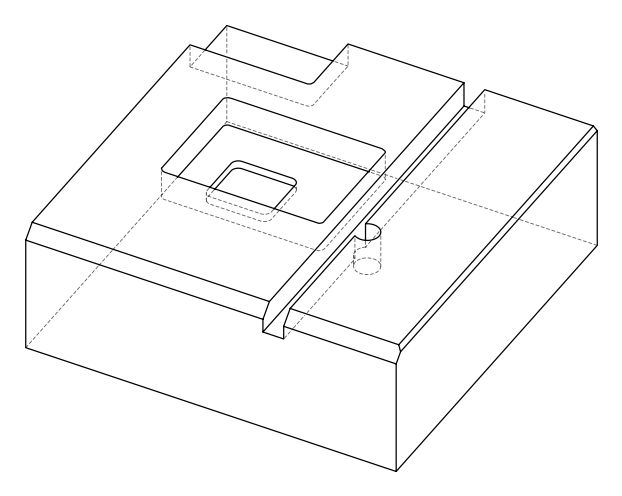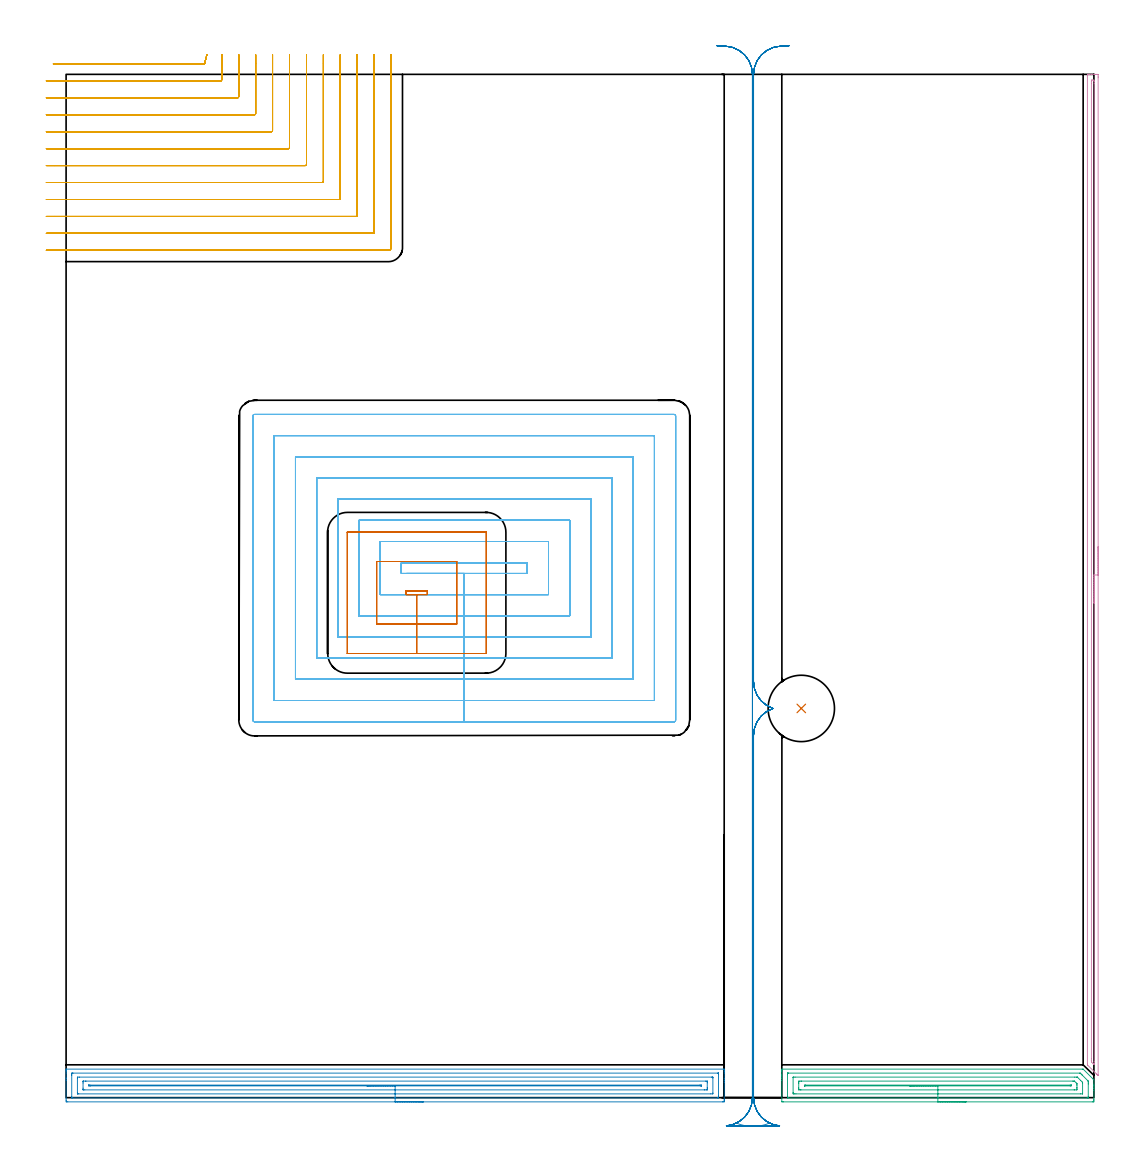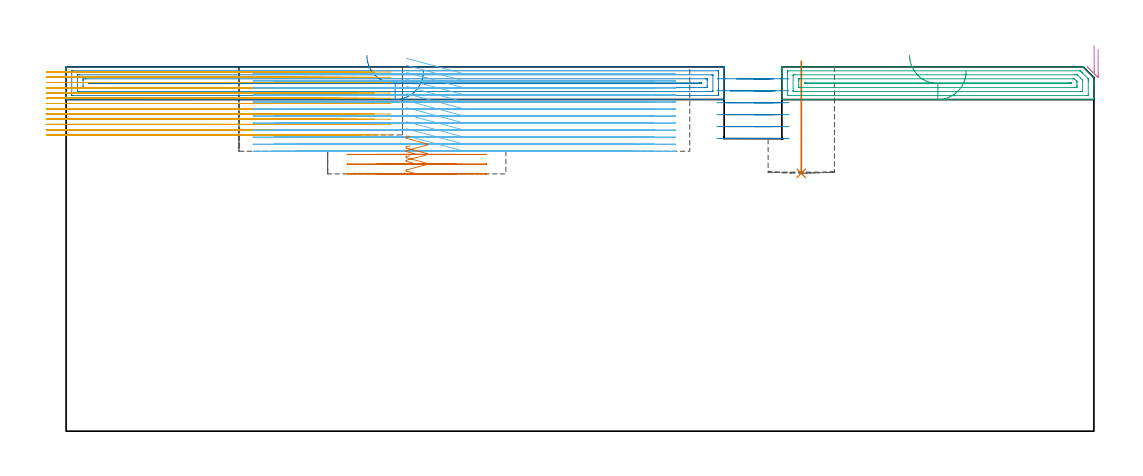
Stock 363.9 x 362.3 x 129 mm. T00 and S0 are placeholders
(PLAN: 8 operations, 5 tool changes, 136.5 min)
(1 INDEXABLE_INSERT_DRILL_BLIND_HOLE_FROM_SOLID | STEP1POCKET | NXT0302_018 | 0.16 min | 16219 mm3)
(2 AREA_MILL | FG_CHAMFER_SURFACE | UGT0205_001 | 9.49 min | 16108 mm3)
(3 AREA_MILL_1 | FG_CHAMFER_SURFACE_1 | UGT0205_001 | 4.57 min | 7868 mm3)
(4 AREA_MILL_2 | FG_CHAMFER_SURFACE_2 | UGT0205_001 | 5.8 min | 2540 mm3)
(5 MILL_CORNER_NOTCH_RECTANGULAR | CORNER_NOTCH_RECTANGULAR | NXT0201_009 | Follow Part, ap 2, ae 75% | 43.09 min | 190184 mm3)
(6 MILL_RECTANGULAR_POCKET | POCKET_RECTANGULAR_STRAIGHT | NXT0201_013 | Follow Part, ap 2.5, ae 75% | 61.25 min | 566205 mm3)
(7 MILL_RECTANGULAR_POCKET_1 | POCKET_RECTANGULAR_STRAIGHT_1 | UGT0201_131 | Follow Part, ap 3.475, ae 75% | 2.26 min | 28417 mm3)
(8 MILL_RECTANGULAR_SLOT | SLOT_RECTANGULAR | UGT0201_136 | Follow Part, ap 5, ae 75% | 9.84 min | 185205 mm3)
(TOOL NXT0302_018 | Index. Insert Drill 23.5mm [880-D2350L25-03] | D23.5 PA176 FL71 Z2)
(TOOL UGT0205_001 | Chamfer Mill 20 x 3 x 45 deg. | D20 FL50 Z2)
(TOOL NXT0201_009 | ENDMILL 8mm [2P460-0800-NA 1630] | D8 FL26 Z6)
(TOOL NXT0201_013 | ENDMILL 10mm | D10 FL30 Z4)
(TOOL UGT0201_131 | Carbide End Mill 13.9 | D13.9 FL30 Z4)
(TOOL UGT0201_136 | Carbide End Mill 20.0 | D20 FL30 Z4)
(OP 1 INDEXABLE_INSERT_DRILL_BLIND_HOLE_FROM_SOLID)
G17 G21 G94 G90
T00 M6
G54
G17 G0 G90 X260.3 Y137.8 S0 M3
G43 Z139. H1
G94 G81 G98 Z91.3 F250. R131.
G80
M5
M2
(OP 2 AREA_MILL)
G17 G21 G94 G90
T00 M6
G54
G17 G0 G90 X126.5 Y-1.5 S1061 M3
G43 Z139. H0
Z127.4
G94 G1 X126.462 Z126.528 F250.
X126.348 Z125.664
X126.159 Z124.812
X125.897 Z123.98
X125.563 Z123.174
X125.16 Z122.4
X124.692 Z121.664
X124.16 Z120.972
X123.571 Z120.329
X122.928 Z119.74
X122.236 Z119.208
X121.5 Z118.74
X120.726 Z118.337
X119.92 Z118.003
X119.088 Z117.741
X118.236 Z117.552
X117.372 Z117.438
X116.5 Z117.4
X0.593 Y-1.499 Z117.401
X0.102 Y-1.494 Z117.403
X0.009 Y-1.491 Z117.406
X0.004 Y-1.007 Z117.89
X0. Y-0.418 Z118.479
Y6.069 Z124.964
Y6.661 Z125.558
Y6.953 Z125.85
Y8.722 Z127.617
Y9.308 Z128.207
Y9.607 Z128.506
Y9.774 Z128.673
X0.008 Y10.084 Z128.975
X0.009 Y10.097 Z128.988
X0.148 Y10.1 Z129.
X232.852
X232.991 Y10.097 Z128.988
X232.993 Y10.084 Z128.975
X233. Y9.773 Z128.672
Y9.308 Z128.207
Y8.722 Z127.617
Y6.661 Z125.558
Y6.069 Z124.964
Y5.48 Z124.376
Y-0.711 Z118.186
X232.997 Y-1.007 Z117.89
X232.991 Y-1.491 Z117.406
X232.898 Y-1.494 Z117.403
X232.407 Y-1.5 Z117.4
X116.5
Y-0.086 Z118.814
X2.34
X2.157 Y-0.085 Z118.815
X2.065 Y-0.083 Z118.817
X2.022 Y-0.079 Z118.821
X2.01 Y-0.077 Z118.823
X2.008 Y-0.062 Z118.838
X2.003 Y0.032 Z118.932
X2. Y0.251 Z119.151
X2.001 Y7.838 Z126.738
X2.002 Y8.21 Z127.11
X2.009 Y8.584 Z127.484
X2.012 Y8.679 Z127.579
X2.057 Y8.681 Z127.581
X2.163 Y8.684 Z127.584
X2.377 Y8.686 Z127.586
X2.413
X230.66
X230.843 Y8.685 Z127.585
X230.935 Y8.683 Z127.583
X230.978 Y8.679 Z127.579
X230.99 Y8.677 Z127.577
X230.992 Y8.662 Z127.562
X230.997 Y8.568 Z127.468
X231. Y8.349 Z127.249
Y0.762 Z119.662
X230.998 Y0.39 Z119.29
X230.991 Y0.015 Z118.915
X230.988 Y-0.079 Z118.821
X230.943 Y-0.081 Z118.819
X230.837 Y-0.084 Z118.816
X230.623 Y-0.086 Z118.814
X230.587
X116.5
Y1.328 Z120.228
X4.48 Y1.329 Z120.229
X4.16 Y1.33 Z120.23
X4.054 Y1.332 Z120.232
X4.022 Y1.335 Z120.235
X4.01 Y1.383 Z120.283
X4.004 Y1.488 Z120.388
X4.001 Y1.647 Z120.547
Y6.953 Z125.853
X4.002 Y7.11 Z126.01
X4.01 Y7.263 Z126.163
X4.16 Y7.266 Z126.166
X4.731 Y7.271 Z126.171
X228.52
X228.84 Y7.27 Z126.17
X228.946 Y7.267 Z126.167
X228.977 Y7.265 Z126.165
X228.99 Y7.216 Z126.116
X228.996 Y7.112 Z126.012
X228.999 Y6.953 Z125.853
Y1.647 Z120.547
X228.998 Y1.49 Z120.39
X228.99 Y1.337 Z120.237
X228.84 Y1.334 Z120.234
X228.269 Y1.329 Z120.229
X116.5 Y1.328 Z120.228
Y2.743 Z121.643
X6.621
X6.093 Y2.747 Z121.647
X6.036 Y2.75 Z121.65
X6.01 Y2.757 Z121.657
X6.007 Y2.799 Z121.699
X6.003 Y2.985 Z121.885
X6. Y3.359 Z122.259
Y5.184 Z124.084
X6.003 Y5.598 Z124.498
X6.007 Y5.805 Z124.705
X6.01 Y5.85 Z124.75
X6.06 Y5.853 Z124.753
X6.158 Y5.856 Z124.756
X6.835 Y5.857 Z124.757
X7.048
X226.379
X226.907 Y5.852 Z124.752
X226.964 Y5.85 Z124.75
X226.99 Y5.843 Z124.743
X226.993 Y5.801 Z124.701
X226.997 Y5.615 Z124.515
X227. Y5.241 Z124.141
Y3.472 Z122.372
Y3.416 Z122.316
X226.997 Y3.002 Z121.902
X226.993 Y2.795 Z121.695
X226.99 Y2.75 Z121.65
X226.94 Y2.747 Z121.647
X226.842 Y2.744 Z121.644
X226.165 Y2.743 Z121.643
X225.952
X116.5
Y4.157 Z123.057
X8.618
X8.473 Y4.158 Z123.058
X8.185 Y4.162 Z123.062
X8.01 Y4.166 Z123.066
X8.006 Y4.213 Z123.113
X8.002 Y4.3 Z123.2
X8.001 Y4.377 Z123.277
X8.003 Y4.415 Z123.315
X8.007 Y4.432 Z123.332
X8.009 Y4.436 Z123.336
X8.041 Y4.438 Z123.338
X8.329 Y4.442 Z123.342
X8.474 Y4.443 Z123.343
X224.382
X224.526 Y4.442 Z123.342
X224.815 Y4.438 Z123.338
X224.99 Y4.434 Z123.334
X224.994 Y4.387 Z123.287
X224.998 Y4.3 Z123.2
X224.999 Y4.223 Z123.123
X224.997 Y4.185 Z123.085
X224.994 Y4.168 Z123.068
X224.991 Y4.164 Z123.064
X224.959 Y4.162 Z123.062
X224.671 Y4.158 Z123.058
X224.526 Y4.157 Z123.057
X116.5
X115.628 Z123.095
X114.764 Z123.209
X113.912 Z123.398
X113.08 Z123.66
X112.274 Z123.994
X111.5 Z124.397
X110.764 Z124.865
X110.072 Z125.396
X109.429 Z125.986
X108.84 Z126.629
X108.308 Z127.321
X107.84 Z128.057
X107.437 Z128.831
X107.103 Z129.637
X106.841 Z130.469
X106.652 Z131.32
X106.538 Z132.185
X106.5 Z133.057
G0 Z139.
M5
M2
(OP 3 AREA_MILL_1)
G17 G21 G94 G90
T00 M6
G54
G17 G0 G90 X318.65 Y-1.5 S1061 M3
G43 Z139. H0
Z127.4
G94 G1 X318.612 Z126.528 F250.
X318.498 Z125.664
X318.309 Z124.812
X318.047 Z123.98
X317.713 Z123.174
X317.31 Z122.4
X316.841 Z121.664
X316.31 Z120.972
X315.721 Z120.329
X315.078 Z119.74
X314.386 Z119.208
X313.65 Z118.74
X312.876 Z118.337
X312.07 Z118.003
X311.238 Z117.741
X310.386 Z117.552
X309.522 Z117.438
X308.65 Z117.4
X253.961
X253.563 Y-1.495 Z117.402
X253.41 Y-1.491 Z117.405
X253.4 Y-1.333 Z117.563
Y6.069 Z124.963
Y6.722 Z125.62
Y6.953 Z125.85
Y7.607 Z126.504
Y7.838 Z126.734
Y8.3 Z127.199
Y9.145 Z128.044
Y9.607 Z128.505
X253.401 Y9.844 Z128.742
X253.41 Y10.094 Z128.993
X253.516 Y10.1 Z129.
X359.782
X360.095 Y10.098 Z128.986
X360.142 Y10.059 Z128.957
X363.636 Y6.565 Z125.463
X363.9 Y6.3 Z125.2
Y4.762 Z123.661
Y4.3 Z123.196
Y4.069 Z122.966
Y3.416 Z122.312
Y3.185 Z122.082
Y2.531 Z121.425
Y-0.68 Z118.216
X363.897 Y-1.007 Z117.89
X363.892 Y-1.491 Z117.405
X363.829 Y-1.494 Z117.403
X363.339 Y-1.5 Z117.4
X308.65
Y-0.086 Z118.814
X255.702 Y-0.085 Z118.815
X255.524 Y-0.082 Z118.818
X255.436 Y-0.079 Z118.821
X255.409 Y-0.071 Z118.829
X255.407 Y-0.045 Z118.855
X255.403 Y0.024 Z118.924
X255.4 Y0.215 Z119.115
Y8.175 Z127.075
X255.402 Y8.513 Z127.413
X255.404 Y8.609 Z127.509
X255.41 Y8.667 Z127.567
X255.414 Y8.68 Z127.58
X255.421 Y8.681 Z127.581
X255.526 Y8.684 Z127.584
X255.739 Y8.686 Z127.586
X255.776
X358.93 Y8.685 Z127.585
X359.035 Y8.681 Z127.581
X359.057 Y8.679 Z127.579
X359.195 Y8.547 Z127.447
X359.38 Y8.367 Z127.267
X359.65 Y8.1 Z127.
X359.782 Y7.968 Z126.868
X361.68 Y6.069 Z124.969
X361.796 Y5.947 Z124.847
X361.871 Y5.868 Z124.768
X361.89 Y5.815 Z124.715
X361.896 Y5.735 Z124.635
X361.899 Y5.184 Z124.084
X361.9 Y4.847 Z123.747
Y0.425 Z119.325
X361.898 Y0.087 Z118.987
X361.896 Y-0.009 Z118.891
X361.89 Y-0.067 Z118.833
X361.886 Y-0.08 Z118.82
X361.879 Y-0.081 Z118.819
X361.774 Y-0.084 Z118.816
X361.561 Y-0.086 Z118.814
X361.524
X308.65
Y1.328 Z120.228
X258.407 Y1.329 Z120.229
X257.836 Y1.33 Z120.23
X257.518 Y1.333 Z120.233
X257.421 Y1.335 Z120.235
X257.408 Y1.53 Z120.43
X257.403 Y1.647 Z120.547
X257.401 Y1.763 Z120.663
Y7.069 Z125.969
X257.406 Y7.187 Z126.087
X257.41 Y7.26 Z126.16
X257.44 Y7.265 Z126.165
X257.518 Y7.266 Z126.166
X258.088 Y7.271 Z126.171
X357.114
X357.685 Y7.27 Z126.17
X358.004 Y7.266 Z126.166
X358.02 Y7.265 Z126.165
X358.04 Y7.25 Z126.15
X358.087 Y7.209 Z126.109
X358.175 Y7.124 Z126.024
X359.231 Y6.069 Z124.969
X359.782 Y5.514 Z124.414
X359.857 Y5.432 Z124.332
X359.89 Y5.378 Z124.278
X359.894 Y5.301 Z124.201
X359.898 Y5.184 Z124.084
X359.9 Y5.068 Z123.968
X359.899 Y1.531 Z120.431
X359.894 Y1.413 Z120.313
X359.89 Y1.34 Z120.24
X359.86 Y1.335 Z120.235
X359.782 Y1.333 Z120.233
X359.212 Y1.329 Z120.229
X308.65 Y1.328 Z120.228
Y2.743 Z121.643
X260.186
X259.972 Y2.744 Z121.644
X259.463 Y2.75 Z121.65
X259.41 Y2.751 Z121.651
X259.407 Y2.826 Z121.726
X259.403 Y2.988 Z121.888
X259.4 Y3.312 Z122.212
Y3.416 Z122.316
Y5.081 Z123.981
X259.401 Y5.184 Z124.084
X259.406 Y5.575 Z124.475
X259.41 Y5.77 Z124.67
X259.421 Y5.851 Z124.751
X259.514 Y5.853 Z124.753
X260.186 Y5.857 Z124.757
X260.398
X356.438
X356.776 Y5.855 Z124.755
X356.945 Y5.852 Z124.752
X356.983 Y5.85 Z124.75
X357.028 Y5.812 Z124.712
X357.114 Y5.733 Z124.633
X357.66 Y5.184 Z124.084
X357.841 Y4.998 Z123.898
X357.89 Y4.938 Z123.838
X357.893 Y4.891 Z123.791
X357.896 Y4.794 Z123.694
X357.9 Y4.403 Z123.303
Y3.519 Z122.419
X357.899 Y3.416 Z122.316
X357.894 Y3.025 Z121.925
X357.89 Y2.83 Z121.73
X357.879 Y2.749 Z121.649
X357.786 Y2.747 Z121.647
X357.114 Y2.743 Z121.643
X356.902
X308.65
Y4.157 Z123.057
X261.82
X261.532 Y4.158 Z123.058
X261.45 Y4.161 Z123.061
X261.408 Y4.164 Z123.064
X261.406 Y4.172 Z123.072
X261.403 Y4.22 Z123.12
X261.404 Y4.3 Z123.2
X261.41 Y4.433 Z123.333
X261.676 Y4.44 Z123.34
X261.821 Y4.442 Z123.342
X355.48 Y4.443 Z123.343
X355.767 Y4.441 Z123.341
X355.849 Y4.439 Z123.339
X355.892 Y4.436 Z123.336
X355.894 Y4.428 Z123.328
X355.897 Y4.38 Z123.28
X355.896 Y4.3 Z123.2
X355.89 Y4.167 Z123.067
X355.624 Y4.16 Z123.06
X355.479 Y4.158 Z123.058
X308.65 Y4.157 Z123.057
X307.778 Z123.095
X306.913 Z123.209
X306.062 Z123.398
X305.23 Z123.66
X304.424 Z123.994
X303.65 Z124.397
X302.914 Z124.865
X302.222 Z125.396
X301.579 Z125.986
X300.99 Z126.629
X300.458 Z127.321
X299.99 Z128.057
X299.587 Z128.831
X299.253 Z129.637
X298.991 Z130.469
X298.802 Z131.32
X298.688 Z132.185
X298.65 Z133.057
G0 Z139.
M5
M2
(OP 4 AREA_MILL_2)
G17 G21 G94 G90
T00 M6
G54
G17 G0 G90 X365.4 Y195.05 S1061 M3
G43 Z139. H0
Z135.2
G94 G1 Y195.012 Z134.328 F250.
Y194.898 Z133.464
Y194.709 Z132.612
Y194.447 Z131.78
Y194.113 Z130.974
Y193.71 Z130.2
Y193.242 Z129.464
Y192.71 Z128.772
Y192.121 Z128.129
Y191.478 Z127.54
Y190.786 Z127.008
Y190.05 Z126.54
Y189.276 Z126.137
Y188.47 Z125.803
Y187.638 Z125.541
Y186.786 Z125.352
Y185.922 Z125.238
Y185.05 Z125.2
Y8.052
X365.394 Y7.835 Z125.204
X365.392 Y7.819 Z125.205
X365.364 Y7.835 Z125.234
X365.027 Y8.173 Z125.573
X364.834 Y8.364 Z125.762
X361.695 Y11.505 Z128.903
X361.606 Y11.598 Z128.992
X361.6 Y12.008 Z129.
Y362.116
X361.603 Y362.29 Z128.988
X361.648 Y362.293 Z128.944
X362.065 Y362.3 Z128.535
X362.324 Z128.276
X363.055 Z127.54
X364.311 Z126.286
X364.834 Y362.297 Z125.76
X365.391 Y362.292 Z125.205
X365.393 Y362.231 Z125.203
X365.399 Y361.669 Z125.201
X365.4 Y361.1 Z125.2
Y185.05
X363.986 Z126.614
Y12.861
X363.982 Y12.008 Z126.618
X363.98 Y11.973 Z126.62
X363.945 Y11.717 Z126.655
X363.648 Y12.008 Z126.952
X363.055 Y12.607 Z127.545
X363.02 Y12.902 Z127.58
X363.017 Y12.94 Z127.583
X363.014 Y13.797 Z127.586
Y13.838
Y359.027
X363.017 Y359.88 Z127.583
X363.019 Y359.917 Z127.582
X363.055 Y360.29 Z127.545
X363.533 Y360.295 Z127.067
X363.945 Y360.29 Z126.655
X363.981 Y359.88 Z126.619
X363.983 Y359.842 Z126.617
X363.986 Y358.986 Z126.614
Y185.05
Y184.178 Z126.652
Y183.314 Z126.766
Y182.462 Z126.955
Y181.63 Z127.217
Y180.824 Z127.551
Y180.05 Z127.954
Y179.314 Z128.423
Y178.622 Z128.954
Y177.979 Z129.543
Y177.39 Z130.186
Y176.858 Z130.878
Y176.39 Z131.614
Y175.987 Z132.388
Y175.653 Z133.194
Y175.391 Z134.026
Y175.202 Z134.878
Y175.088 Z135.743
Y175.05 Z136.614
G0 Z139.
M5
M2
(OP 5 MILL_CORNER_NOTCH_RECTANGULAR)
G17 G21 G94 G90
T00 M6
G54
G17 G0 G90 X-4.52 Y366. S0 M3
G43 Z139. H1
Z127.146
G94 G1 X-1.52 F250.
X48.705 F500.
G3 X49.087 Y366.3 R0.4
G1 X49.837 Y369.205 F250.
G0 Z139.
X-7. Y360.
Z127.146
G1 X-4.
X54.705 F500.
G3 X55.1 Y360.395 R0.4
G1 Y366.3
Y369.3 F250.
G0 Z139.
X-7. Y354.
Z127.146
G1 X-4.
X60.705 F500.
G3 X61.1 Y354.395 R0.4
G1 Y366.3
Y369.3 F250.
G0 Z139.
X-7. Y348.
Z127.146
G1 X-4.
X66.704 F500.
G3 X67.1 Y348.396 R0.4
G1 Y366.3
Y369.3 F250.
G0 Z139.
X-7. Y342.
Z127.146
G1 X-4.
X72.704 F500.
G3 X73.1 Y342.396 R0.4
G1 Y366.3
Y369.3 F250.
G0 Z139.
X-7. Y336.
Z127.146
G1 X-4.
X78.704 F500.
G3 X79.1 Y336.396 R0.4
G1 Y366.3
Y369.3 F250.
G0 Z139.
X-7. Y330.
Z127.146
G1 X-4.
X84.704 F500.
G3 X85.1 Y330.396 R0.4
G1 Y366.3
Y369.3 F250.
G0 Z139.
X-7. Y324.
Z127.146
G1 X-4.
X90.703 F500.
G3 X91.1 Y324.397 R0.4
G1 Y366.3
Y369.3 F250.
G0 Z139.
X-7. Y318.
Z127.146
G1 X-4.
X96.703 F500.
G3 X97.1 Y318.397 R0.4
G1 Y366.3
Y369.3 F250.
G0 Z139.
X-7. Y312.
Z127.146
G1 X-4.
X102.703 F500.
G3 X103.1 Y312.397 R0.4
G1 Y366.3
Y369.3 F250.
G0 Z139.
X-7. Y306.
Z127.146
G1 X-4.
X108.703 F500.
G3 X109.1 Y306.397 R0.4
G1 Y366.3
Y369.3 F250.
G0 Z139.
X-7. Y300.
Z127.146
G1 X-4.
X114.1 F500.
G3 X115.1 Y301. R1.
G1 Y366.3
Y369.3 F250.
G0 Z139.
X-4.52 Y366.
Z125.292
G1 X-1.52
X48.705 F500.
G3 X49.087 Y366.3 R0.4
G1 X49.837 Y369.205 F250.
G0 Z139.
X-7. Y360.
Z125.292
G1 X-4.
X54.705 F500.
G3 X55.1 Y360.395 R0.4
G1 Y366.3
Y369.3 F250.
G0 Z139.
X-7. Y354.
Z125.292
G1 X-4.
X60.705 F500.
G3 X61.1 Y354.395 R0.4
G1 Y366.3
Y369.3 F250.
G0 Z139.
X-7. Y348.
Z125.292
G1 X-4.
X66.704 F500.
G3 X67.1 Y348.396 R0.4
G1 Y366.3
Y369.3 F250.
G0 Z139.
X-7. Y342.
Z125.292
G1 X-4.
X72.704 F500.
G3 X73.1 Y342.396 R0.4
G1 Y366.3
Y369.3 F250.
G0 Z139.
X-7. Y336.
Z125.292
G1 X-4.
X78.704 F500.
G3 X79.1 Y336.396 R0.4
G1 Y366.3
Y369.3 F250.
G0 Z139.
X-7. Y330.
Z125.292
G1 X-4.
X84.704 F500.
G3 X85.1 Y330.396 R0.4
G1 Y366.3
Y369.3 F250.
G0 Z139.
X-7. Y324.
Z125.292
G1 X-4.
X90.703 F500.
G3 X91.1 Y324.397 R0.4
G1 Y366.3
Y369.3 F250.
G0 Z139.
X-7. Y318.
Z125.292
G1 X-4.
X96.703 F500.
G3 X97.1 Y318.397 R0.4
G1 Y366.3
Y369.3 F250.
G0 Z139.
X-7. Y312.
Z125.292
G1 X-4.
X102.703 F500.
G3 X103.1 Y312.397 R0.4
G1 Y366.3
Y369.3 F250.
G0 Z139.
X-7. Y306.
Z125.292
G1 X-4.
X108.703 F500.
G3 X109.1 Y306.397 R0.4
G1 Y366.3
Y369.3 F250.
G0 Z139.
X-7. Y300.
Z125.292
G1 X-4.
X114.1 F500.
G3 X115.1 Y301. R1.
G1 Y366.3
Y369.3 F250.
G0 Z139.
X-4.52 Y366.
Z123.438
G1 X-1.52
X48.705 F500.
G3 X49.087 Y366.3 R0.4
G1 X49.837 Y369.205 F250.
G0 Z139.
X-7. Y360.
Z123.438
G1 X-4.
X54.705 F500.
G3 X55.1 Y360.395 R0.4
G1 Y366.3
Y369.3 F250.
G0 Z139.
X-7. Y354.
Z123.438
G1 X-4.
X60.705 F500.
G3 X61.1 Y354.395 R0.4
G1 Y366.3
Y369.3 F250.
G0 Z139.
X-7. Y348.
Z123.438
G1 X-4.
X66.704 F500.
G3 X67.1 Y348.396 R0.4
G1 Y366.3
Y369.3 F250.
G0 Z139.
X-7. Y342.
Z123.438
G1 X-4.
X72.704 F500.
G3 X73.1 Y342.396 R0.4
G1 Y366.3
Y369.3 F250.
G0 Z139.
X-7. Y336.
Z123.438
G1 X-4.
X78.704 F500.
G3 X79.1 Y336.396 R0.4
G1 Y366.3
Y369.3 F250.
G0 Z139.
X-7. Y330.
Z123.438
G1 X-4.
X84.704 F500.
G3 X85.1 Y330.396 R0.4
G1 Y366.3
Y369.3 F250.
G0 Z139.
X-7. Y324.
Z123.438
G1 X-4.
X90.703 F500.
G3 X91.1 Y324.397 R0.4
G1 Y366.3
Y369.3 F250.
G0 Z139.
X-7. Y318.
Z123.438
G1 X-4.
X96.703 F500.
G3 X97.1 Y318.397 R0.4
G1 Y366.3
Y369.3 F250.
G0 Z139.
X-7. Y312.
Z123.438
G1 X-4.
X102.703 F500.
G3 X103.1 Y312.397 R0.4
G1 Y366.3
Y369.3 F250.
G0 Z139.
X-7. Y306.
Z123.438
G1 X-4.
X108.703 F500.
G3 X109.1 Y306.397 R0.4
G1 Y366.3
Y369.3 F250.
G0 Z139.
X-7. Y300.
Z123.438
G1 X-4.
X114.1 F500.
G3 X115.1 Y301. R1.
G1 Y366.3
Y369.3 F250.
G0 Z139.
X-4.52 Y366.
Z121.585
G1 X-1.52
X48.705 F500.
G3 X49.087 Y366.3 R0.4
G1 X49.837 Y369.205 F250.
G0 Z139.
X-7. Y360.
Z121.585
G1 X-4.
X54.705 F500.
G3 X55.1 Y360.395 R0.4
G1 Y366.3
Y369.3 F250.
G0 Z139.
X-7. Y354.
Z121.585
G1 X-4.
X60.705 F500.
G3 X61.1 Y354.395 R0.4
G1 Y366.3
Y369.3 F250.
G0 Z139.
X-7. Y348.
Z121.585
G1 X-4.
X66.704 F500.
G3 X67.1 Y348.396 R0.4
G1 Y366.3
Y369.3 F250.
G0 Z139.
X-7. Y342.
Z121.585
G1 X-4.
X72.704 F500.
G3 X73.1 Y342.396 R0.4
G1 Y366.3
Y369.3 F250.
G0 Z139.
X-7. Y336.
Z121.585
G1 X-4.
X78.704 F500.
G3 X79.1 Y336.396 R0.4
G1 Y366.3
Y369.3 F250.
G0 Z139.
X-7. Y330.
Z121.585
G1 X-4.
X84.704 F500.
G3 X85.1 Y330.396 R0.4
G1 Y366.3
Y369.3 F250.
G0 Z139.
X-7. Y324.
Z121.585
G1 X-4.
X90.703 F500.
G3 X91.1 Y324.397 R0.4
G1 Y366.3
Y369.3 F250.
G0 Z139.
X-7. Y318.
Z121.585
G1 X-4.
X96.703 F500.
G3 X97.1 Y318.397 R0.4
G1 Y366.3
Y369.3 F250.
G0 Z139.
X-7. Y312.
Z121.585
G1 X-4.
X102.703 F500.
G3 X103.1 Y312.397 R0.4
G1 Y366.3
Y369.3 F250.
G0 Z139.
X-7. Y306.
Z121.585
G1 X-4.
X108.703 F500.
G3 X109.1 Y306.397 R0.4
G1 Y366.3
Y369.3 F250.
G0 Z139.
X-7. Y300.
Z121.585
G1 X-4.
X114.1 F500.
G3 X115.1 Y301. R1.
G1 Y366.3
Y369.3 F250.
G0 Z139.
X-4.52 Y366.
Z119.731
G1 X-1.52
X48.705 F500.
G3 X49.087 Y366.3 R0.4
G1 X49.837 Y369.205 F250.
G0 Z139.
X-7. Y360.
Z119.731
G1 X-4.
X54.705 F500.
G3 X55.1 Y360.395 R0.4
G1 Y366.3
Y369.3 F250.
G0 Z139.
X-7. Y354.
Z119.731
G1 X-4.
X60.705 F500.
G3 X61.1 Y354.395 R0.4
G1 Y366.3
Y369.3 F250.
G0 Z139.
X-7. Y348.
Z119.731
G1 X-4.
X66.704 F500.
G3 X67.1 Y348.396 R0.4
G1 Y366.3
Y369.3 F250.
G0 Z139.
X-7. Y342.
Z119.731
G1 X-4.
X72.704 F500.
G3 X73.1 Y342.396 R0.4
G1 Y366.3
Y369.3 F250.
G0 Z139.
X-7. Y336.
Z119.731
G1 X-4.
X78.704 F500.
G3 X79.1 Y336.396 R0.4
G1 Y366.3
Y369.3 F250.
G0 Z139.
X-7. Y330.
Z119.731
G1 X-4.
X84.704 F500.
G3 X85.1 Y330.396 R0.4
G1 Y366.3
Y369.3 F250.
G0 Z139.
X-7. Y324.
Z119.731
G1 X-4.
X90.703 F500.
G3 X91.1 Y324.397 R0.4
G1 Y366.3
Y369.3 F250.
G0 Z139.
X-7. Y318.
Z119.731
G1 X-4.
X96.703 F500.
G3 X97.1 Y318.397 R0.4
G1 Y366.3
Y369.3 F250.
G0 Z139.
X-7. Y312.
Z119.731
G1 X-4.
X102.703 F500.
G3 X103.1 Y312.397 R0.4
G1 Y366.3
Y369.3 F250.
G0 Z139.
X-7. Y306.
Z119.731
G1 X-4.
X108.703 F500.
G3 X109.1 Y306.397 R0.4
G1 Y366.3
Y369.3 F250.
G0 Z139.
X-7. Y300.
Z119.731
G1 X-4.
X114.1 F500.
G3 X115.1 Y301. R1.
G1 Y366.3
Y369.3 F250.
G0 Z139.
X-4.52 Y366.
Z117.877
G1 X-1.52
X48.705 F500.
G3 X49.087 Y366.3 R0.4
G1 X49.837 Y369.205 F250.
G0 Z139.
X-7. Y360.
Z117.877
G1 X-4.
X54.705 F500.
G3 X55.1 Y360.395 R0.4
G1 Y366.3
Y369.3 F250.
G0 Z139.
X-7. Y354.
Z117.877
G1 X-4.
X60.705 F500.
G3 X61.1 Y354.395 R0.4
G1 Y366.3
Y369.3 F250.
G0 Z139.
X-7. Y348.
Z117.877
G1 X-4.
X66.704 F500.
G3 X67.1 Y348.396 R0.4
G1 Y366.3
Y369.3 F250.
G0 Z139.
X-7. Y342.
Z117.877
G1 X-4.
X72.704 F500.
G3 X73.1 Y342.396 R0.4
G1 Y366.3
Y369.3 F250.
G0 Z139.
X-7. Y336.
Z117.877
G1 X-4.
X78.704 F500.
G3 X79.1 Y336.396 R0.4
G1 Y366.3
Y369.3 F250.
G0 Z139.
X-7. Y330.
Z117.877
G1 X-4.
X84.704 F500.
G3 X85.1 Y330.396 R0.4
G1 Y366.3
Y369.3 F250.
G0 Z139.
X-7. Y324.
Z117.877
G1 X-4.
X90.703 F500.
G3 X91.1 Y324.397 R0.4
G1 Y366.3
Y369.3 F250.
G0 Z139.
X-7. Y318.
Z117.877
G1 X-4.
X96.703 F500.
G3 X97.1 Y318.397 R0.4
G1 Y366.3
Y369.3 F250.
G0 Z139.
X-7. Y312.
Z117.877
G1 X-4.
X102.703 F500.
G3 X103.1 Y312.397 R0.4
G1 Y366.3
Y369.3 F250.
G0 Z139.
X-7. Y306.
Z117.877
G1 X-4.
X108.703 F500.
G3 X109.1 Y306.397 R0.4
G1 Y366.3
Y369.3 F250.
G0 Z139.
X-7. Y300.
Z117.877
G1 X-4.
X114.1 F500.
G3 X115.1 Y301. R1.
G1 Y366.3
Y369.3 F250.
G0 Z139.
X-4.52 Y366.
Z116.023
G1 X-1.52
X48.705 F500.
G3 X49.087 Y366.3 R0.4
G1 X49.837 Y369.205 F250.
G0 Z139.
X-7. Y360.
Z116.023
G1 X-4.
X54.705 F500.
G3 X55.1 Y360.395 R0.4
G1 Y366.3
Y369.3 F250.
G0 Z139.
X-7. Y354.
Z116.023
G1 X-4.
X60.705 F500.
G3 X61.1 Y354.395 R0.4
G1 Y366.3
Y369.3 F250.
G0 Z139.
X-7. Y348.
Z116.023
G1 X-4.
X66.704 F500.
G3 X67.1 Y348.396 R0.4
G1 Y366.3
Y369.3 F250.
G0 Z139.
X-7. Y342.
Z116.023
G1 X-4.
X72.704 F500.
G3 X73.1 Y342.396 R0.4
G1 Y366.3
Y369.3 F250.
G0 Z139.
X-7. Y336.
Z116.023
G1 X-4.
X78.704 F500.
G3 X79.1 Y336.396 R0.4
G1 Y366.3
Y369.3 F250.
G0 Z139.
X-7. Y330.
Z116.023
G1 X-4.
X84.704 F500.
G3 X85.1 Y330.396 R0.4
G1 Y366.3
Y369.3 F250.
G0 Z139.
X-7. Y324.
Z116.023
G1 X-4.
X90.703 F500.
G3 X91.1 Y324.397 R0.4
G1 Y366.3
Y369.3 F250.
G0 Z139.
X-7. Y318.
Z116.023
G1 X-4.
X96.703 F500.
G3 X97.1 Y318.397 R0.4
G1 Y366.3
Y369.3 F250.
G0 Z139.
X-7. Y312.
Z116.023
G1 X-4.
X102.703 F500.
G3 X103.1 Y312.397 R0.4
G1 Y366.3
Y369.3 F250.
G0 Z139.
X-7. Y306.
Z116.023
G1 X-4.
X108.703 F500.
G3 X109.1 Y306.397 R0.4
G1 Y366.3
Y369.3 F250.
G0 Z139.
X-7. Y300.
Z116.023
G1 X-4.
X114.1 F500.
G3 X115.1 Y301. R1.
G1 Y366.3
Y369.3 F250.
G0 Z139.
X-4.52 Y366.
Z114.169
G1 X-1.52
X48.705 F500.
G3 X49.087 Y366.3 R0.4
G1 X49.837 Y369.205 F250.
G0 Z139.
X-7. Y360.
Z114.169
G1 X-4.
X54.705 F500.
G3 X55.1 Y360.395 R0.4
G1 Y366.3
Y369.3 F250.
G0 Z139.
X-7. Y354.
Z114.169
G1 X-4.
X60.705 F500.
G3 X61.1 Y354.395 R0.4
G1 Y366.3
Y369.3 F250.
G0 Z139.
X-7. Y348.
Z114.169
G1 X-4.
X66.704 F500.
G3 X67.1 Y348.396 R0.4
G1 Y366.3
Y369.3 F250.
G0 Z139.
X-7. Y342.
Z114.169
G1 X-4.
X72.704 F500.
G3 X73.1 Y342.396 R0.4
G1 Y366.3
Y369.3 F250.
G0 Z139.
X-7. Y336.
Z114.169
G1 X-4.
X78.704 F500.
G3 X79.1 Y336.396 R0.4
G1 Y366.3
Y369.3 F250.
G0 Z139.
X-7. Y330.
Z114.169
G1 X-4.
X84.704 F500.
G3 X85.1 Y330.396 R0.4
G1 Y366.3
Y369.3 F250.
G0 Z139.
X-7. Y324.
Z114.169
G1 X-4.
X90.703 F500.
G3 X91.1 Y324.397 R0.4
G1 Y366.3
Y369.3 F250.
G0 Z139.
X-7. Y318.
Z114.169
G1 X-4.
X96.703 F500.
G3 X97.1 Y318.397 R0.4
G1 Y366.3
Y369.3 F250.
G0 Z139.
X-7. Y312.
Z114.169
G1 X-4.
X102.703 F500.
G3 X103.1 Y312.397 R0.4
G1 Y366.3
Y369.3 F250.
G0 Z139.
X-7. Y306.
Z114.169
G1 X-4.
X108.703 F500.
G3 X109.1 Y306.397 R0.4
G1 Y366.3
Y369.3 F250.
G0 Z139.
X-7. Y300.
Z114.169
G1 X-4.
X114.1 F500.
G3 X115.1 Y301. R1.
G1 Y366.3
Y369.3 F250.
G0 Z139.
X-4.52 Y366.
Z112.315
G1 X-1.52
X48.705 F500.
G3 X49.087 Y366.3 R0.4
G1 X49.837 Y369.205 F250.
G0 Z139.
X-7. Y360.
Z112.315
G1 X-4.
X54.705 F500.
G3 X55.1 Y360.395 R0.4
G1 Y366.3
Y369.3 F250.
G0 Z139.
X-7. Y354.
Z112.315
G1 X-4.
X60.705 F500.
G3 X61.1 Y354.395 R0.4
G1 Y366.3
Y369.3 F250.
G0 Z139.
X-7. Y348.
Z112.315
G1 X-4.
X66.704 F500.
G3 X67.1 Y348.396 R0.4
G1 Y366.3
Y369.3 F250.
G0 Z139.
X-7. Y342.
Z112.315
G1 X-4.
X72.704 F500.
G3 X73.1 Y342.396 R0.4
G1 Y366.3
Y369.3 F250.
G0 Z139.
X-7. Y336.
Z112.315
G1 X-4.
X78.704 F500.
G3 X79.1 Y336.396 R0.4
G1 Y366.3
Y369.3 F250.
G0 Z139.
X-7. Y330.
Z112.315
G1 X-4.
X84.704 F500.
G3 X85.1 Y330.396 R0.4
G1 Y366.3
Y369.3 F250.
G0 Z139.
X-7. Y324.
Z112.315
G1 X-4.
X90.703 F500.
G3 X91.1 Y324.397 R0.4
G1 Y366.3
Y369.3 F250.
G0 Z139.
X-7. Y318.
Z112.315
G1 X-4.
X96.703 F500.
G3 X97.1 Y318.397 R0.4
G1 Y366.3
Y369.3 F250.
G0 Z139.
X-7. Y312.
Z112.315
G1 X-4.
X102.703 F500.
G3 X103.1 Y312.397 R0.4
G1 Y366.3
Y369.3 F250.
G0 Z139.
X-7. Y306.
Z112.315
G1 X-4.
X108.703 F500.
G3 X109.1 Y306.397 R0.4
G1 Y366.3
Y369.3 F250.
G0 Z139.
X-7. Y300.
Z112.315
G1 X-4.
X114.1 F500.
G3 X115.1 Y301. R1.
G1 Y366.3
Y369.3 F250.
G0 Z139.
X-4.52 Y366.
Z110.462
G1 X-1.52
X48.705 F500.
G3 X49.087 Y366.3 R0.4
G1 X49.837 Y369.205 F250.
G0 Z139.
X-7. Y360.
Z110.462
G1 X-4.
X54.705 F500.
G3 X55.1 Y360.395 R0.4
G1 Y366.3
Y369.3 F250.
G0 Z139.
X-7. Y354.
Z110.462
G1 X-4.
X60.705 F500.
G3 X61.1 Y354.395 R0.4
G1 Y366.3
Y369.3 F250.
G0 Z139.
X-7. Y348.
Z110.462
G1 X-4.
X66.704 F500.
G3 X67.1 Y348.396 R0.4
G1 Y366.3
Y369.3 F250.
G0 Z139.
X-7. Y342.
Z110.462
G1 X-4.
X72.704 F500.
G3 X73.1 Y342.396 R0.4
G1 Y366.3
Y369.3 F250.
G0 Z139.
X-7. Y336.
Z110.462
G1 X-4.
X78.704 F500.
G3 X79.1 Y336.396 R0.4
G1 Y366.3
Y369.3 F250.
G0 Z139.
X-7. Y330.
Z110.462
G1 X-4.
X84.704 F500.
G3 X85.1 Y330.396 R0.4
G1 Y366.3
Y369.3 F250.
G0 Z139.
X-7. Y324.
Z110.462
G1 X-4.
X90.703 F500.
G3 X91.1 Y324.397 R0.4
G1 Y366.3
Y369.3 F250.
G0 Z139.
X-7. Y318.
Z110.462
G1 X-4.
X96.703 F500.
G3 X97.1 Y318.397 R0.4
G1 Y366.3
Y369.3 F250.
G0 Z139.
X-7. Y312.
Z110.462
G1 X-4.
X102.703 F500.
G3 X103.1 Y312.397 R0.4
G1 Y366.3
Y369.3 F250.
G0 Z139.
X-7. Y306.
Z110.462
G1 X-4.
X108.703 F500.
G3 X109.1 Y306.397 R0.4
G1 Y366.3
Y369.3 F250.
G0 Z139.
X-7. Y300.
Z110.462
G1 X-4.
X114.1 F500.
G3 X115.1 Y301. R1.
G1 Y366.3
Y369.3 F250.
G0 Z139.
X-4.52 Y366.
Z108.608
G1 X-1.52
X48.705 F500.
G3 X49.087 Y366.3 R0.4
G1 X49.837 Y369.205 F250.
G0 Z139.
X-7. Y360.
Z108.608
G1 X-4.
X54.705 F500.
G3 X55.1 Y360.395 R0.4
G1 Y366.3
Y369.3 F250.
G0 Z139.
X-7. Y354.
Z108.608
G1 X-4.
X60.705 F500.
G3 X61.1 Y354.395 R0.4
G1 Y366.3
Y369.3 F250.
G0 Z139.
X-7. Y348.
Z108.608
G1 X-4.
X66.704 F500.
G3 X67.1 Y348.396 R0.4
G1 Y366.3
Y369.3 F250.
G0 Z139.
X-7. Y342.
Z108.608
G1 X-4.
X72.704 F500.
G3 X73.1 Y342.396 R0.4
G1 Y366.3
Y369.3 F250.
G0 Z139.
X-7. Y336.
Z108.608
G1 X-4.
X78.704 F500.
G3 X79.1 Y336.396 R0.4
G1 Y366.3
Y369.3 F250.
G0 Z139.
X-7. Y330.
Z108.608
G1 X-4.
X84.704 F500.
G3 X85.1 Y330.396 R0.4
G1 Y366.3
Y369.3 F250.
G0 Z139.
X-7. Y324.
Z108.608
G1 X-4.
X90.703 F500.
G3 X91.1 Y324.397 R0.4
G1 Y366.3
Y369.3 F250.
G0 Z139.
X-7. Y318.
Z108.608
G1 X-4.
X96.703 F500.
G3 X97.1 Y318.397 R0.4
G1 Y366.3
Y369.3 F250.
G0 Z139.
X-7. Y312.
Z108.608
G1 X-4.
X102.703 F500.
G3 X103.1 Y312.397 R0.4
G1 Y366.3
Y369.3 F250.
G0 Z139.
X-7. Y306.
Z108.608
G1 X-4.
X108.703 F500.
G3 X109.1 Y306.397 R0.4
G1 Y366.3
Y369.3 F250.
G0 Z139.
X-7. Y300.
Z108.608
G1 X-4.
X114.1 F500.
G3 X115.1 Y301. R1.
G1 Y366.3
Y369.3 F250.
G0 Z139.
X-4.52 Y366.
Z106.754
G1 X-1.52
X48.705 F500.
G3 X49.087 Y366.3 R0.4
G1 X49.837 Y369.205 F250.
G0 Z139.
X-7. Y360.
Z106.754
G1 X-4.
X54.705 F500.
G3 X55.1 Y360.395 R0.4
G1 Y366.3
Y369.3 F250.
G0 Z139.
X-7. Y354.
Z106.754
G1 X-4.
X60.705 F500.
G3 X61.1 Y354.395 R0.4
G1 Y366.3
Y369.3 F250.
G0 Z139.
X-7. Y348.
Z106.754
G1 X-4.
X66.704 F500.
G3 X67.1 Y348.396 R0.4
G1 Y366.3
Y369.3 F250.
G0 Z139.
X-7. Y342.
Z106.754
G1 X-4.
X72.704 F500.
G3 X73.1 Y342.396 R0.4
G1 Y366.3
Y369.3 F250.
G0 Z139.
X-7. Y336.
Z106.754
G1 X-4.
X78.704 F500.
G3 X79.1 Y336.396 R0.4
G1 Y366.3
Y369.3 F250.
G0 Z139.
X-7. Y330.
Z106.754
G1 X-4.
X84.704 F500.
G3 X85.1 Y330.396 R0.4
G1 Y366.3
Y369.3 F250.
G0 Z139.
X-7. Y324.
Z106.754
G1 X-4.
X90.703 F500.
G3 X91.1 Y324.397 R0.4
G1 Y366.3
Y369.3 F250.
G0 Z139.
X-7. Y318.
Z106.754
G1 X-4.
X96.703 F500.
G3 X97.1 Y318.397 R0.4
G1 Y366.3
Y369.3 F250.
G0 Z139.
X-7. Y312.
Z106.754
G1 X-4.
X102.703 F500.
G3 X103.1 Y312.397 R0.4
G1 Y366.3
Y369.3 F250.
G0 Z139.
X-7. Y306.
Z106.754
G1 X-4.
X108.703 F500.
G3 X109.1 Y306.397 R0.4
G1 Y366.3
Y369.3 F250.
G0 Z139.
X-7. Y300.
Z106.754
G1 X-4.
X114.1 F500.
G3 X115.1 Y301. R1.
G1 Y366.3
Y369.3 F250.
G0 Z139.
X-4.52 Y366.
Z104.9
G1 X-1.52
X48.705 F500.
G3 X49.087 Y366.3 R0.4
G1 X49.837 Y369.205 F250.
G0 Z139.
X-7. Y360.
Z104.9
G1 X-4.
X54.705 F500.
G3 X55.1 Y360.395 R0.4
G1 Y366.3
Y369.3 F250.
G0 Z139.
X-7. Y354.
Z104.9
G1 X-4.
X60.705 F500.
G3 X61.1 Y354.395 R0.4
G1 Y366.3
Y369.3 F250.
G0 Z139.
X-7. Y348.
Z104.9
G1 X-4.
X66.704 F500.
G3 X67.1 Y348.396 R0.4
G1 Y366.3
Y369.3 F250.
G0 Z139.
X-7. Y342.
Z104.9
G1 X-4.
X72.704 F500.
G3 X73.1 Y342.396 R0.4
G1 Y366.3
Y369.3 F250.
G0 Z139.
X-7. Y336.
Z104.9
G1 X-4.
X78.704 F500.
G3 X79.1 Y336.396 R0.4
G1 Y366.3
Y369.3 F250.
G0 Z139.
X-7. Y330.
Z104.9
G1 X-4.
X84.704 F500.
G3 X85.1 Y330.396 R0.4
G1 Y366.3
Y369.3 F250.
G0 Z139.
X-7. Y324.
Z104.9
G1 X-4.
X90.703 F500.
G3 X91.1 Y324.397 R0.4
G1 Y366.3
Y369.3 F250.
G0 Z139.
X-7. Y318.
Z104.9
G1 X-4.
X96.703 F500.
G3 X97.1 Y318.397 R0.4
G1 Y366.3
Y369.3 F250.
G0 Z139.
X-7. Y312.
Z104.9
G1 X-4.
X102.703 F500.
G3 X103.1 Y312.397 R0.4
G1 Y366.3
Y369.3 F250.
G0 Z139.
X-7. Y306.
Z104.9
G1 X-4.
X108.703 F500.
G3 X109.1 Y306.397 R0.4
G1 Y366.3
Y369.3 F250.
G0 Z139.
X-7. Y300.
Z104.9
G1 X-4.
X114.1 F500.
G3 X115.1 Y301. R1.
G1 Y366.3
Y369.3 F250.
G0 Z139.
M5
M2
(OP 6 MILL_RECTANGULAR_POCKET)
G17 G21 G94 G90
T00 M6
G54
G17 G0 G90 X120.505 Y185.6 S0 M3
G43 Z139. H0
Z132.
G94 G1 X141. Z126.508 F250.
X163.3 F500.
Y189.4
X118.7
Y185.6
X141.
Y178.1
X170.8
Y196.9
X111.2
Y178.1
X141.
Y170.6
X178.3
Y204.4
X103.7
Y170.6
X141.
Y163.1
X185.8
Y211.9
X96.2
Y163.1
X141.
Y155.6
X193.3
Y219.4
X88.7
Y155.6
X141.
Y148.1
X200.8
Y226.9
X81.2
Y148.1
X141.
Y140.6
X208.3
Y234.4
X73.7
Y140.6
X141.
Y133.1
X215.3
G3 X215.8 Y133.6 R0.5
G1 Y241.4
G3 X215.3 Y241.9 R0.5
G1 X66.7
G3 X66.2 Y241.4 R0.5
G1 Y133.6
G3 X66.7 Y133.1 R0.5
G1 X141.
X142.
G0 X120.505 Y185.6 Z129.508
G1 X141. Z124.017 F250.
X163.3 F500.
Y189.4
X118.7
Y185.6
X141.
Y178.1
X170.8
Y196.9
X111.2
Y178.1
X141.
Y170.6
X178.3
Y204.4
X103.7
Y170.6
X141.
Y163.1
X185.8
Y211.9
X96.2
Y163.1
X141.
Y155.6
X193.3
Y219.4
X88.7
Y155.6
X141.
Y148.1
X200.8
Y226.9
X81.2
Y148.1
X141.
Y140.6
X208.3
Y234.4
X73.7
Y140.6
X141.
Y133.1
X215.3
G3 X215.8 Y133.6 R0.5
G1 Y241.4
G3 X215.3 Y241.9 R0.5
G1 X66.7
G3 X66.2 Y241.4 R0.5
G1 Y133.6
G3 X66.7 Y133.1 R0.5
G1 X141.
X142.
G0 X120.505 Y185.6 Z127.017
G1 X141. Z121.525 F250.
X163.3 F500.
Y189.4
X118.7
Y185.6
X141.
Y178.1
X170.8
Y196.9
X111.2
Y178.1
X141.
Y170.6
X178.3
Y204.4
X103.7
Y170.6
X141.
Y163.1
X185.8
Y211.9
X96.2
Y163.1
X141.
Y155.6
X193.3
Y219.4
X88.7
Y155.6
X141.
Y148.1
X200.8
Y226.9
X81.2
Y148.1
X141.
Y140.6
X208.3
Y234.4
X73.7
Y140.6
X141.
Y133.1
X215.3
G3 X215.8 Y133.6 R0.5
G1 Y241.4
G3 X215.3 Y241.9 R0.5
G1 X66.7
G3 X66.2 Y241.4 R0.5
G1 Y133.6
G3 X66.7 Y133.1 R0.5
G1 X141.
X142.
G0 X120.505 Y185.6 Z124.525
G1 X141. Z119.033 F250.
X163.3 F500.
Y189.4
X118.7
Y185.6
X141.
Y178.1
X170.8
Y196.9
X111.2
Y178.1
X141.
Y170.6
X178.3
Y204.4
X103.7
Y170.6
X141.
Y163.1
X185.8
Y211.9
X96.2
Y163.1
X141.
Y155.6
X193.3
Y219.4
X88.7
Y155.6
X141.
Y148.1
X200.8
Y226.9
X81.2
Y148.1
X141.
Y140.6
X208.3
Y234.4
X73.7
Y140.6
X141.
Y133.1
X215.3
G3 X215.8 Y133.6 R0.5
G1 Y241.4
G3 X215.3 Y241.9 R0.5
G1 X66.7
G3 X66.2 Y241.4 R0.5
G1 Y133.6
G3 X66.7 Y133.1 R0.5
G1 X141.
X142.
G0 X120.505 Y185.6 Z122.033
G1 X141. Z116.542 F250.
X163.3 F500.
Y189.4
X118.7
Y185.6
X141.
Y178.1
X170.8
Y196.9
X111.2
Y178.1
X141.
Y170.6
X178.3
Y204.4
X103.7
Y170.6
X141.
Y163.1
X185.8
Y211.9
X96.2
Y163.1
X141.
Y155.6
X193.3
Y219.4
X88.7
Y155.6
X141.
Y148.1
X200.8
Y226.9
X81.2
Y148.1
X141.
Y140.6
X208.3
Y234.4
X73.7
Y140.6
X141.
Y133.1
X215.3
G3 X215.8 Y133.6 R0.5
G1 Y241.4
G3 X215.3 Y241.9 R0.5
G1 X66.7
G3 X66.2 Y241.4 R0.5
G1 Y133.6
G3 X66.7 Y133.1 R0.5
G1 X141.
X142.
G0 X120.505 Y185.6 Z119.542
G1 X141. Z114.05 F250.
X163.3 F500.
Y189.4
X118.7
Y185.6
X141.
Y178.1
X170.8
Y196.9
X111.2
Y178.1
X141.
Y170.6
X178.3
Y204.4
X103.7
Y170.6
X141.
Y163.1
X185.8
Y211.9
X96.2
Y163.1
X141.
Y155.6
X193.3
Y219.4
X88.7
Y155.6
X141.
Y148.1
X200.8
Y226.9
X81.2
Y148.1
X141.
Y140.6
X208.3
Y234.4
X73.7
Y140.6
X141.
Y133.1
X215.3
G3 X215.8 Y133.6 R0.5
G1 Y241.4
G3 X215.3 Y241.9 R0.5
G1 X66.7
G3 X66.2 Y241.4 R0.5
G1 Y133.6
G3 X66.7 Y133.1 R0.5
G1 X141.
X142.
G0 X120.505 Y185.6 Z117.05
G1 X141. Z111.558 F250.
X163.3 F500.
Y189.4
X118.7
Y185.6
X141.
Y178.1
X170.8
Y196.9
X111.2
Y178.1
X141.
Y170.6
X178.3
Y204.4
X103.7
Y170.6
X141.
Y163.1
X185.8
Y211.9
X96.2
Y163.1
X141.
Y155.6
X193.3
Y219.4
X88.7
Y155.6
X141.
Y148.1
X200.8
Y226.9
X81.2
Y148.1
X141.
Y140.6
X208.3
Y234.4
X73.7
Y140.6
X141.
Y133.1
X215.3
G3 X215.8 Y133.6 R0.5
G1 Y241.4
G3 X215.3 Y241.9 R0.5
G1 X66.7
G3 X66.2 Y241.4 R0.5
G1 Y133.6
G3 X66.7 Y133.1 R0.5
G1 X141.
X142.
G0 X120.505 Y185.6 Z114.558
G1 X141. Z109.067 F250.
X163.3 F500.
Y189.4
X118.7
Y185.6
X141.
Y178.1
X170.8
Y196.9
X111.2
Y178.1
X141.
Y170.6
X178.3
Y204.4
X103.7
Y170.6
X141.
Y163.1
X185.8
Y211.9
X96.2
Y163.1
X141.
Y155.6
X193.3
Y219.4
X88.7
Y155.6
X141.
Y148.1
X200.8
Y226.9
X81.2
Y148.1
X141.
Y140.6
X208.3
Y234.4
X73.7
Y140.6
X141.
Y133.1
X215.3
G3 X215.8 Y133.6 R0.5
G1 Y241.4
G3 X215.3 Y241.9 R0.5
G1 X66.7
G3 X66.2 Y241.4 R0.5
G1 Y133.6
G3 X66.7 Y133.1 R0.5
G1 X141.
X142.
G0 X120.505 Y185.6 Z112.067
G1 X141. Z106.575 F250.
X163.3 F500.
Y189.4
X118.7
Y185.6
X141.
Y178.1
X170.8
Y196.9
X111.2
Y178.1
X141.
Y170.6
X178.3
Y204.4
X103.7
Y170.6
X141.
Y163.1
X185.8
Y211.9
X96.2
Y163.1
X141.
Y155.6
X193.3
Y219.4
X88.7
Y155.6
X141.
Y148.1
X200.8
Y226.9
X81.2
Y148.1
X141.
Y140.6
X208.3
Y234.4
X73.7
Y140.6
X141.
Y133.1
X215.3
G3 X215.8 Y133.6 R0.5
G1 Y241.4
G3 X215.3 Y241.9 R0.5
G1 X66.7
G3 X66.2 Y241.4 R0.5
G1 Y133.6
G3 X66.7 Y133.1 R0.5
G1 X141.
X142.
G0 X120.505 Y185.6 Z109.575
G1 X141. Z104.083 F250.
X163.3 F500.
Y189.4
X118.7
Y185.6
X141.
Y178.1
X170.8
Y196.9
X111.2
Y178.1
X141.
Y170.6
X178.3
Y204.4
X103.7
Y170.6
X141.
Y163.1
X185.8
Y211.9
X96.2
Y163.1
X141.
Y155.6
X193.3
Y219.4
X88.7
Y155.6
X141.
Y148.1
X200.8
Y226.9
X81.2
Y148.1
X141.
Y140.6
X208.3
Y234.4
X73.7
Y140.6
X141.
Y133.1
X215.3
G3 X215.8 Y133.6 R0.5
G1 Y241.4
G3 X215.3 Y241.9 R0.5
G1 X66.7
G3 X66.2 Y241.4 R0.5
G1 Y133.6
G3 X66.7 Y133.1 R0.5
G1 X141.
X142.
G0 X120.505 Y185.6 Z107.083
G1 X141. Z101.592 F250.
X163.3 F500.
Y189.4
X118.7
Y185.6
X141.
Y178.1
X170.8
Y196.9
X111.2
Y178.1
X141.
Y170.6
X178.3
Y204.4
X103.7
Y170.6
X141.
Y163.1
X185.8
Y211.9
X96.2
Y163.1
X141.
Y155.6
X193.3
Y219.4
X88.7
Y155.6
X141.
Y148.1
X200.8
Y226.9
X81.2
Y148.1
X141.
Y140.6
X208.3
Y234.4
X73.7
Y140.6
X141.
Y133.1
X215.3
G3 X215.8 Y133.6 R0.5
G1 Y241.4
G3 X215.3 Y241.9 R0.5
G1 X66.7
G3 X66.2 Y241.4 R0.5
G1 Y133.6
G3 X66.7 Y133.1 R0.5
G1 X141.
X142.
G0 X120.505 Y185.6 Z104.592
G1 X141. Z99.1 F250.
X163.3 F500.
Y189.4
X118.7
Y185.6
X141.
Y178.1
X170.8
Y196.9
X111.2
Y178.1
X141.
Y170.6
X178.3
Y204.4
X103.7
Y170.6
X141.
Y163.1
X185.8
Y211.9
X96.2
Y163.1
X141.
Y155.6
X193.3
Y219.4
X88.7
Y155.6
X141.
Y148.1
X200.8
Y226.9
X81.2
Y148.1
X141.
Y140.6
X208.3
Y234.4
X73.7
Y140.6
X141.
Y133.1
X215.3
G3 X215.8 Y133.6 R0.5
G1 Y241.4
G3 X215.3 Y241.9 R0.5
G1 X66.7
G3 X66.2 Y241.4 R0.5
G1 Y133.6
G3 X66.7 Y133.1 R0.5
G1 X141.
X142.
G0 Z139.
M5
M2
(OP 7 MILL_RECTANGULAR_POCKET_1)
G17 G21 G94 G90
T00 M6
G54
G17 G0 G90 X121.805 Y179.4 S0 M3
G43 Z139. H0
Z104.436
G94 G1 X120.4 Z104.06 F250.
Y178.1 Z103.712
X127.9 Z101.702
Y179.4 Z101.354
X120.4 Z99.344
Y178.1 Z98.996
X124.15 Z97.991
X127.9 F500.
Y179.4
X120.4
Y178.1
X124.15
Y167.675
X138.325
Y189.825
X109.975
Y167.675
X124.15
Y157.25
X148.7
X148.73 Y157.248
X148.752 Y157.27
X148.75 Y157.3
Y200.2
X148.752 Y200.23
X148.73 Y200.252
X148.7 Y200.25
X99.6
X99.57 Y200.252
X99.548 Y200.23
X99.55 Y200.2
Y157.3
X99.548 Y157.27
X99.57 Y157.248
X99.6 Y157.25
X124.15
X125.15
G0 X121.805 Y179.4 Z100.991
G1 X120.4 Z100.614 F250.
Y178.1 Z100.266
X127.9 Z98.257
Y179.4 Z97.908
X120.4 Z95.899
Y178.1 Z95.55
X124.15 Z94.545
X127.9 F500.
Y179.4
X120.4
Y178.1
X124.15
Y167.675
X138.325
Y189.825
X109.975
Y167.675
X124.15
Y157.25
X148.7
X148.73 Y157.248
X148.752 Y157.27
X148.75 Y157.3
Y200.2
X148.752 Y200.23
X148.73 Y200.252
X148.7 Y200.25
X99.6
X99.57 Y200.252
X99.548 Y200.23
X99.55 Y200.2
Y157.3
X99.548 Y157.27
X99.57 Y157.248
X99.6 Y157.25
X124.15
X125.15
G0 X121.805 Y179.4 Z97.545
G1 X120.4 Z97.169 F250.
Y178.1 Z96.821
X127.9 Z94.811
Y179.4 Z94.463
X120.4 Z92.453
Y178.1 Z92.105
X124.15 Z91.1
X127.9 F500.
Y179.4
X120.4
Y178.1
X124.15
Y167.675
X138.325
Y189.825
X109.975
Y167.675
X124.15
Y157.25
X148.7
X148.73 Y157.248
X148.752 Y157.27
X148.75 Y157.3
Y200.2
X148.752 Y200.23
X148.73 Y200.252
X148.7 Y200.25
X99.6
X99.57 Y200.252
X99.548 Y200.23
X99.55 Y200.2
Y157.3
X99.548 Y157.27
X99.57 Y157.248
X99.6 Y157.25
X124.15
X125.15
G0 Z139.
M5
M2
(OP 8 MILL_RECTANGULAR_SLOT)
G17 G21 G94 G90
T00 M6
G54
G17 G0 G90 X230.45 Y372.424 S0 M3
G43 Z139. H0
Z124.767
G94 G1 X233.447 Y372.29 F250.
G2 X243. Y362.3 R10. F500.
G1 Y0.
G2 X237.363 Y-8.998 R10.
G3 X241.727 Y-10. R10.
G1 X244.652
G3 X249.026 Y-8.993 R10.
G2 X243.4 Y0. R10.
G1 Y128.289
G2 X250.31 Y137.8 R10.
X243.4 Y147.311 R10.
G1 Y362.3
G2 X252.953 Y372.29 R10.
G1 X255.95 Y372.424 F250.
G0 X230.45 Z120.533
G1 X233.447 Y372.29
G2 X243. Y362.3 R10. F500.
G1 Y0.
G2 X235.273 Y-9.738 R10.
G1 X235.266 Y-9.768
G3 X237.41 Y-10. R10.
G1 X248.989
G3 X251.133 Y-9.767 R10.
G1 X251.126 Y-9.738
G2 X243.4 Y0. R10.
G1 Y128.289
G2 X250.31 Y137.8 R10.
X243.4 Y147.311 R10.
G1 Y362.3
G2 X252.953 Y372.29 R10.
G1 X255.95 Y372.424 F250.
G0 X230.45 Z116.3
G1 X233.447 Y372.29
G2 X243. Y362.3 R10. F500.
G1 Y0.
G2 X233.774 Y-9.97 R10.
G1 Y-10.
X252.626
Y-9.97
G2 X243.4 Y0. R10.
G1 Y128.289
G2 X250.31 Y137.8 R10.
X243.4 Y147.311 R10.
G1 Y362.3
G2 X252.953 Y372.29 R10.
G1 X255.95 Y372.424 F250.
G0 X230.45 Z112.067
G1 X233.447 Y372.29
G2 X243. Y362.3 R10. F500.
G1 Y0.
G2 X233.774 Y-9.97 R10.
G1 Y-10.
X252.626
Y-9.97
G2 X243.4 Y0. R10.
G1 Y128.289
G2 X250.31 Y137.8 R10.
X243.4 Y147.311 R10.
G1 Y362.3
G2 X252.953 Y372.29 R10.
G1 X255.95 Y372.424 F250.
G0 X230.45 Z107.833
G1 X233.447 Y372.29
G2 X243. Y362.3 R10. F500.
G1 Y0.
G2 X233.774 Y-9.97 R10.
G1 Y-10.
X252.626
Y-9.97
G2 X243.4 Y0. R10.
G1 Y128.289
G2 X250.31 Y137.8 R10.
X243.4 Y147.311 R10.
G1 Y362.3
G2 X252.953 Y372.29 R10.
G1 X255.95 Y372.424 F250.
G0 X230.45 Z103.6
G1 X233.447 Y372.29
G2 X243. Y362.3 R10. F500.
G1 Y0.
G2 X233.774 Y-9.97 R10.
G1 Y-10.
X252.626
Y-9.97
G2 X243.4 Y0. R10.
G1 Y128.289
G2 X250.31 Y137.8 R10.
X243.4 Y147.311 R10.
G1 Y362.3
G2 X252.953 Y372.29 R10.
G1 X255.95 Y372.424 F250.
G0 Z139.
M5
M2
